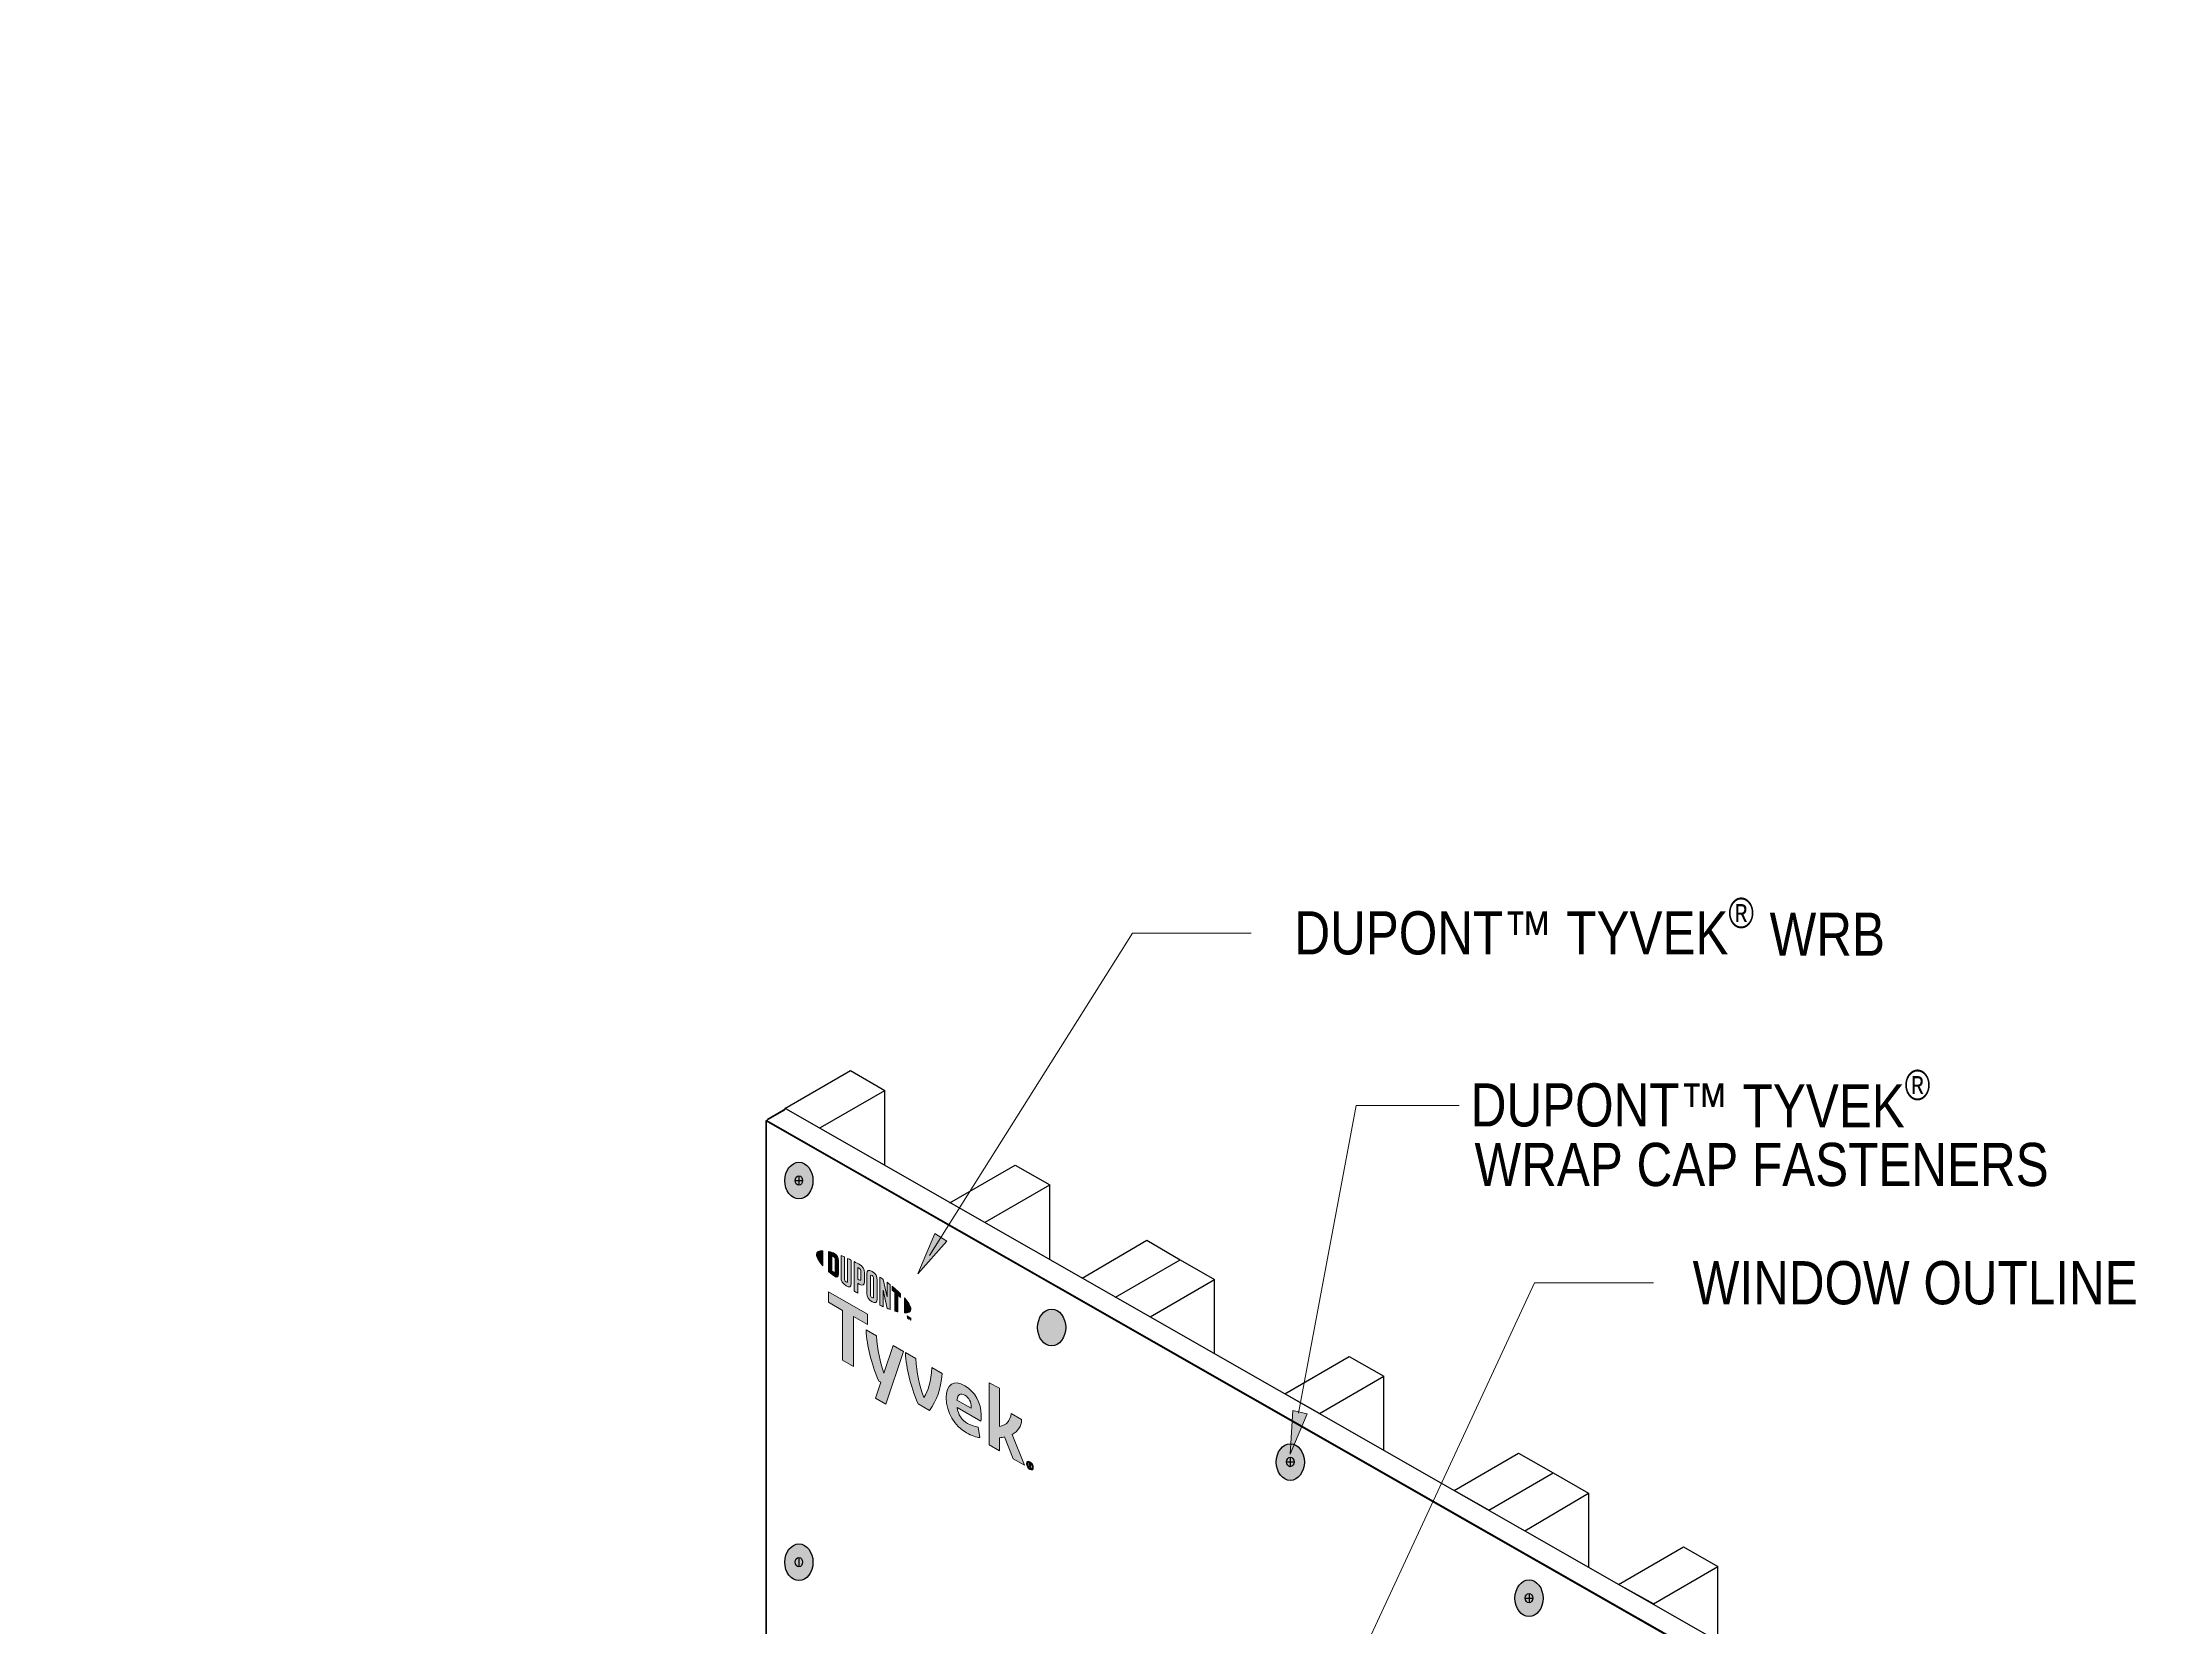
# Model space of a CAD drawing. Extents: x -1140 to 5605, y -816 to 2382.
# Drawn here: x 3541 to 4096, y 325 to 738 of the extents above; entities that cross this region are included whole.
import ezdxf

# ---------------------------------------------------------------- set-up
doc = ezdxf.new("R2010")
doc.units = 0
doc.header["$MEASUREMENT"] = 0
for name, color, linetype, lineweight in [('.ATI-TEXT', 7, 'Continuous', 0), ('G-ANNO-TTLB', 7, 'Continuous', 0), ('TYVEK', 7, 'Continuous', 0), ('wall scratch', 7, 'Continuous', 0), ('X-REF - TRACED', 7, 'Continuous', 0)]:
    doc.layers.add(name, color=color, linetype=linetype, lineweight=lineweight)

# ---------------------------------------------------------------- blocks, each defined once
blk = doc.blocks.new('Block_38')
at = {"layer": 'wall scratch', "color": 18, "lineweight": 25, "true_color": 0x000000}
for points in [[(3730.4, 457.46)], [(3730.4, 35.1)]]:
    blk.add_lwpolyline(points, dxfattribs=at)
blk = doc.blocks.new('Block_218')
at = {"layer": 'TYVEK', "true_color": 0x003b71, "transparency": 33554687}
h = blk.add_hatch(color=156, dxfattribs=at)
h.dxf.hatch_style = 2
edge = h.paths.add_edge_path()
edge.add_ellipse((3928.86, 332.74), major_axis=(0, 4.78), ratio=0.766948, start_angle=0, end_angle=360)
at = {"layer": 'TYVEK', "color": 18, "lineweight": 25, "true_color": 0x000000}
for p, q in [((3927.88, 332.77), (3929.83, 332.77)), ((3928.86, 334), (3928.86, 331.53))]:
    blk.add_line(p, q, dxfattribs=at)
for centre, major_axis, ratio in [((3928.86, 332.74), (0, 4.78), 0.766948), ((3928.86, 332.77), (0, 1.23), 0.788846)]:
    blk.add_ellipse(centre, major_axis=major_axis, ratio=ratio, dxfattribs=at)
blk = doc.blocks.new('Block_219')
at = {"layer": 'TYVEK', "true_color": 0x003b71, "transparency": 33554687}
h = blk.add_hatch(color=156, dxfattribs=at)
h.dxf.hatch_style = 2
edge = h.paths.add_edge_path()
edge.add_ellipse((3866.66, 368.23), major_axis=(0, 4.78), ratio=0.766948, start_angle=0, end_angle=360)
at = {"layer": 'TYVEK', "color": 18, "lineweight": 25, "true_color": 0x000000}
for p, q in [((3865.68, 368.25), (3867.63, 368.25)), ((3866.66, 369.49), (3866.66, 367.02))]:
    blk.add_line(p, q, dxfattribs=at)
blk.add_lwpolyline([(3866.14, 372.59)], dxfattribs=at)
for centre, major_axis, ratio in [((3866.66, 368.23), (0, 4.78), 0.766948), ((3866.66, 368.25), (0, 1.23), 0.788846)]:
    blk.add_ellipse(centre, major_axis=major_axis, ratio=ratio, dxfattribs=at)
blk = doc.blocks.new('Block_220')
at = {"layer": 'TYVEK', "true_color": 0x003b71, "transparency": 33554687}
h = blk.add_hatch(color=156, dxfattribs=at)
h.dxf.hatch_style = 2
edge = h.paths.add_edge_path()
edge.add_ellipse((3738.59, 441.57), major_axis=(0, 4.78), ratio=0.766948, start_angle=0, end_angle=360)
at = {"layer": 'TYVEK', "color": 18, "lineweight": 25, "true_color": 0x000000}
for p, q in [((3737.62, 441.6), (3739.56, 441.6)), ((3738.59, 442.83), (3738.59, 440.36))]:
    blk.add_line(p, q, dxfattribs=at)
for centre, major_axis, ratio in [((3738.59, 441.57), (0, 4.78), 0.766948), ((3738.59, 441.6), (0, 1.23), 0.788846)]:
    blk.add_ellipse(centre, major_axis=major_axis, ratio=ratio, dxfattribs=at)
blk = doc.blocks.new('Block_223')
at = {"layer": 'TYVEK', "true_color": 0x003b71, "transparency": 33554687}
h = blk.add_hatch(color=156, dxfattribs=at)
h.dxf.hatch_style = 2
edge = h.paths.add_edge_path()
edge.add_ellipse((3738.59, 342.11), major_axis=(0, 4.78), ratio=0.766948, start_angle=0, end_angle=360)
at = {"layer": 'TYVEK', "color": 18, "lineweight": 25, "true_color": 0x000000}
blk.add_line((3738.59, 343.38), (3738.59, 340.91), dxfattribs=at)
for centre, major_axis, ratio in [((3738.59, 342.11), (0, 4.78), 0.766948), ((3738.59, 342.14), (0, 1.23), 0.788846)]:
    blk.add_ellipse(centre, major_axis=major_axis, ratio=ratio, dxfattribs=at)
blk = doc.blocks.new('Block_472')
at = {"layer": '.ATI-TEXT', "char_height": 0.2, "attachment_point": 7}
for s, insert in [('\\C18;\\c0;\\FArial Narrow|b0|i0|c1;\\H11.249999;\\W1.000000;DUPONT™', (3913.68, 455.52)), ('\\C18;\\c0;\\FArial Narrow|b0|i0|c1;\\H11.249999;\\W1.000000; TYVEK', (3980.96, 455.42)), ('\\C18;\\c0;\\FArial Narrow|b0|i0|c1;\\H7.874999;\\W1.000000;®', (4026.78, 462.46)), ('\\C18;\\c0;\\FArial Narrow|b0|i0|c1;\\H11.250226;\\W1.000000; ', (4033.9, 455.42)), ('\\C18;\\c0;\\FArial Narrow|b0|i0|c1;\\H11.250226;\\W1.000000;WRAP CAP FASTENERS', (3914.66, 440))]:
    blk.add_mtext(s, dxfattribs=dict(at, insert=insert))
blk = doc.blocks.new('Block_471')
at = {"layer": '.ATI-TEXT', "true_color": 0x000000, "transparency": 33554687}
h = blk.add_hatch(color=18, dxfattribs=at)
h.dxf.hatch_style = 2
h.paths.add_polyline_path([(3871.01, 380.83), (3866.63, 370.29), (3867.35, 381.68)])
at = {"layer": '.ATI-TEXT', "color": 18, "lineweight": 0, "true_color": 0x000000}
for p, q in [((3868.82, 380.93), (3883.79, 461.15)), ((3883.79, 461.15), (3910.62, 461.15))]:
    blk.add_line(p, q, dxfattribs=at)
at = {"layer": '.ATI-TEXT'}
blk.add_lwpolyline([(3871.01, 380.83), (3866.63, 370.29), (3867.35, 381.68), (3867.35, 381.68)], close=True, dxfattribs=at)
blk.add_blockref('Block_472', (0, 0), dxfattribs=at)
blk = doc.blocks.new('Block_474')
at = {"layer": '.ATI-TEXT', "char_height": 0.2, "attachment_point": 7}
for s, insert in [('\\C18;\\c0;\\FArial Narrow|b0|i0|c1;\\H11.249999;\\W1.000000;DUPONT™ TYVEK', (3867.73, 500.36)), ('\\C18;\\c0;\\FArial Narrow|b0|i0|c1;\\H7.874999;\\W1.000000;®', (3980.83, 507.29)), ('\\C18;\\c0;\\FArial Narrow|b0|i0|c1;\\H11.250226;\\W1.000000;WRB', (3991.56, 500.17))]:
    blk.add_mtext(s, dxfattribs=dict(at, insert=insert))
blk = doc.blocks.new('Block_473')
at = {"layer": '.ATI-TEXT', "true_color": 0x000000, "transparency": 33554687}
h = blk.add_hatch(color=18, dxfattribs=at)
h.dxf.hatch_style = 2
h.paths.add_polyline_path([(3777.16, 425.77), (3769.57, 417.25), (3773.99, 427.77)])
at = {"layer": '.ATI-TEXT', "color": 18, "lineweight": 0, "true_color": 0x000000}
for p, q in [((3772.59, 422.06), (3825.51, 506.08)), ((3825.51, 506.08), (3856.48, 506.08))]:
    blk.add_line(p, q, dxfattribs=at)
at = {"layer": '.ATI-TEXT'}
blk.add_lwpolyline([(3777.16, 425.77), (3769.57, 417.25), (3773.99, 427.77), (3773.99, 427.77)], close=True, dxfattribs=at)
blk.add_blockref('Block_474', (0, 0), dxfattribs=at)
blk = doc.blocks.new('Block_475')
at = {"layer": '.ATI-TEXT', "true_color": 0x000000, "transparency": 33554687}
h = blk.add_hatch(color=18, dxfattribs=at)
h.dxf.hatch_style = 2
h.paths.add_polyline_path([(3869.48, 279.56), (3862.81, 270.31), (3866.12, 281.22)])
at = {"layer": '.ATI-TEXT', "color": 18, "lineweight": 0, "true_color": 0x000000}
for p, q in [((3867.6, 279.94), (3930.29, 414.9)), ((3930.29, 414.9), (3961.26, 414.9))]:
    blk.add_line(p, q, dxfattribs=at)
at = {"layer": '.ATI-TEXT'}
blk.add_lwpolyline([(3869.48, 279.56), (3862.81, 270.31), (3866.12, 281.22), (3866.12, 281.22)], close=True, dxfattribs=at)
at = {"layer": '.ATI-TEXT', "insert": (3971.52, 409.18), "char_height": 0.2, "attachment_point": 7}
blk.add_mtext('\\C18;\\c0;\\FArial Narrow|b0|i0|c1;\\H11.249999;\\W1.000000;WINDOW OUTLINE', dxfattribs=at)
blk = doc.blocks.new('Block_540')
at = {"layer": 'X-REF - TRACED', "true_color": 0x848484, "transparency": 33554687}
h = blk.add_hatch(color=252, dxfattribs=at)
h.dxf.hatch_style = 2
edge = h.paths.add_edge_path()
edge.add_spline(control_points=[(3743.17, 422.32), (3743.17, 421.59), (3743.78, 420.56), (3744.85, 419.37), (3744.85, 419.37), (3744.85, 423.31), (3744.85, 423.31), (3743.78, 423.35), (3743.17, 423.03), (3743.17, 422.32)], knot_values=[0, 0, 0, 0, 1, 1, 1, 2, 2, 2, 3, 3, 3, 3], degree=3, periodic=0)
h = blk.add_hatch(color=252, dxfattribs=at)
h.dxf.hatch_style = 2
edge = h.paths.add_edge_path()
edge.add_spline(control_points=[(3748.06, 417.89), (3748.06, 417.58), (3747.9, 417.57), (3747.71, 417.68), (3747.56, 417.77), (3747.33, 417.96), (3747.15, 418.13), (3747.15, 418.13), (3747.15, 421.9), (3747.15, 421.9), (3747.33, 421.84), (3747.56, 421.78), (3747.71, 421.69), (3747.9, 421.58), (3748.06, 421.39), (3748.06, 421.09), (3748.06, 421.09), (3748.06, 417.89), (3748.06, 417.89)], knot_values=[0, 0, 0, 0, 1, 1, 1, 2, 2, 2, 3, 3, 3, 4, 4, 4, 5, 5, 5, 6, 6, 6, 6], degree=3, periodic=0)
edge = h.paths.add_edge_path()
edge.add_spline(control_points=[(3747.83, 422.6), (3747.54, 422.78), (3747.11, 422.92), (3746.33, 423.1), (3746.33, 423.1), (3746.33, 417.87), (3746.33, 417.87), (3747.01, 417.24), (3747.54, 416.8), (3747.83, 416.63), (3748.52, 416.23), (3748.91, 416.49), (3748.91, 417.26), (3748.91, 417.26), (3748.91, 420.73), (3748.91, 420.73), (3748.91, 421.5), (3748.52, 422.21), (3747.83, 422.6)], knot_values=[0, 0, 0, 0, 1, 1, 1, 2, 2, 2, 3, 3, 3, 4, 4, 4, 5, 5, 5, 6, 6, 6, 6], degree=3, periodic=0)
h = blk.add_hatch(color=252, dxfattribs=at)
h.dxf.hatch_style = 2
edge = h.paths.add_edge_path()
edge.add_spline(control_points=[(3751.3, 415.4), (3751.3, 415.1), (3751.21, 414.96), (3750.88, 415.2), (3750.56, 415.43), (3750.47, 415.63), (3750.47, 415.99), (3750.47, 415.99), (3750.47, 421.68), (3750.47, 421.68), (3750.25, 421.78), (3749.78, 421.98), (3749.57, 422.06), (3749.57, 422.06), (3749.57, 416.31), (3749.57, 416.31), (3749.57, 415.39), (3749.96, 414.81), (3750.88, 414.16), (3751.72, 413.56), (3752.24, 413.75), (3752.24, 414.77), (3752.24, 414.77), (3752.24, 420.85), (3752.24, 420.85), (3752.06, 420.94), (3751.49, 421.21), (3751.3, 421.3), (3751.3, 421.3), (3751.3, 415.4), (3751.3, 415.4)], knot_values=[0, 0, 0, 0, 1, 1, 1, 2, 2, 2, 3, 3, 3, 4, 4, 4, 5, 5, 5, 6, 6, 6, 7, 7, 7, 8, 8, 8, 9, 9, 9, 10, 10, 10, 10], degree=3, periodic=0)
h = blk.add_hatch(color=252, dxfattribs=at)
h.dxf.hatch_style = 2
edge = h.paths.add_edge_path()
edge.add_spline(control_points=[(3754.72, 415.93), (3754.72, 415.6), (3754.62, 415.49), (3754.24, 415.71), (3754.24, 415.71), (3753.91, 415.89), (3753.91, 415.89), (3753.91, 415.89), (3753.91, 418.91), (3753.91, 418.91), (3754.05, 418.84), (3754.13, 418.8), (3754.22, 418.75), (3754.63, 418.51), (3754.72, 418.28), (3754.72, 417.94), (3754.72, 417.94), (3754.72, 415.93), (3754.72, 415.93)], knot_values=[0, 0, 0, 0, 1, 1, 1, 2, 2, 2, 3, 3, 3, 4, 4, 4, 5, 5, 5, 6, 6, 6, 6], degree=3, periodic=0)
edge = h.paths.add_edge_path()
edge.add_spline(control_points=[(3754.28, 419.78), (3754.11, 419.88), (3753.52, 420.2), (3752.97, 420.48), (3752.97, 420.48), (3752.97, 412.82), (3752.97, 412.82), (3753.16, 412.7), (3753.64, 412.39), (3753.91, 412.23), (3753.91, 412.23), (3753.91, 414.83), (3753.91, 414.83), (3753.91, 414.83), (3754.28, 414.62), (3754.28, 414.62), (3755.26, 414.06), (3755.67, 414.33), (3755.67, 415.3), (3755.67, 415.3), (3755.67, 417.55), (3755.67, 417.55), (3755.67, 418.5), (3755.21, 419.24), (3754.28, 419.78)], knot_values=[0, 0, 0, 0, 1, 1, 1, 2, 2, 2, 3, 3, 3, 4, 4, 4, 5, 5, 5, 6, 6, 6, 7, 7, 7, 8, 8, 8, 8], degree=3, periodic=0)
h = blk.add_hatch(color=252, dxfattribs=at)
h.dxf.hatch_style = 2
edge = h.paths.add_edge_path()
edge.add_spline(control_points=[(3758.07, 411.32), (3758.07, 411.02), (3757.98, 410.91), (3757.65, 411.09), (3757.31, 411.28), (3757.21, 411.5), (3757.21, 411.81), (3757.21, 411.81), (3757.21, 416.58), (3757.21, 416.58), (3757.21, 416.9), (3757.31, 417.02), (3757.65, 416.81), (3757.98, 416.6), (3758.07, 416.39), (3758.07, 416.09), (3758.07, 416.09), (3758.07, 411.32), (3758.07, 411.32)], knot_values=[0, 0, 0, 0, 1, 1, 1, 2, 2, 2, 3, 3, 3, 4, 4, 4, 5, 5, 5, 6, 6, 6, 6], degree=3, periodic=0)
edge = h.paths.add_edge_path()
edge.add_spline(control_points=[(3757.65, 417.88), (3756.78, 418.43), (3756.26, 418.29), (3756.26, 417.28), (3756.26, 417.28), (3756.26, 412.27), (3756.26, 412.27), (3756.26, 411.21), (3756.73, 410.5), (3757.65, 410.01), (3758.55, 409.54), (3759.02, 409.66), (3759.02, 410.79), (3759.02, 410.79), (3759.02, 415.57), (3759.02, 415.57), (3759.02, 416.65), (3758.59, 417.28), (3757.65, 417.88)], knot_values=[0, 0, 0, 0, 1, 1, 1, 2, 2, 2, 3, 3, 3, 4, 4, 4, 5, 5, 5, 6, 6, 6, 6], degree=3, periodic=0)
h = blk.add_hatch(color=252, dxfattribs=at)
h.dxf.hatch_style = 2
edge = h.paths.add_edge_path()
edge.add_spline(control_points=[(3761.62, 411.32), (3761.62, 411.32), (3760.58, 415.81), (3760.58, 415.81), (3760.3, 416.02), (3759.95, 416.26), (3759.69, 416.44), (3759.69, 416.44), (3759.69, 409.1), (3759.69, 409.1), (3759.88, 409.01), (3760.35, 408.8), (3760.59, 408.69), (3760.59, 408.69), (3760.52, 413.06), (3760.52, 413.06), (3760.52, 413.06), (3761.62, 408.27), (3761.62, 408.27), (3761.85, 408.18), (3762.2, 408.05), (3762.42, 407.97), (3762.42, 407.97), (3762.42, 414.42), (3762.42, 414.42), (3762.19, 414.61), (3761.76, 414.94), (3761.56, 415.09), (3761.56, 415.09), (3761.62, 411.32), (3761.62, 411.32)], knot_values=[0, 0, 0, 0, 1, 1, 1, 2, 2, 2, 3, 3, 3, 4, 4, 4, 5, 5, 5, 6, 6, 6, 7, 7, 7, 8, 8, 8, 9, 9, 9, 10, 10, 10, 10], degree=3, periodic=0)
h = blk.add_hatch(color=252, dxfattribs=at)
h.dxf.hatch_style = 2
edge = h.paths.add_edge_path()
edge.add_spline(control_points=[(3762.88, 413.02), (3763.12, 412.84), (3763.35, 412.66), (3763.57, 412.47), (3763.57, 412.47), (3763.57, 407.59), (3763.57, 407.59), (3763.77, 407.52), (3764.15, 407.42), (3764.41, 407.36), (3764.41, 407.36), (3764.41, 411.76), (3764.41, 411.76), (3764.65, 411.54), (3764.88, 411.34), (3765.09, 411.15), (3765.09, 411.15), (3765.09, 412.09), (3765.09, 412.09), (3764.43, 412.74), (3763.72, 413.36), (3762.88, 414.04), (3762.88, 414.04), (3762.88, 413.02), (3762.88, 413.02)], knot_values=[0, 0, 0, 0, 1, 1, 1, 2, 2, 2, 3, 3, 3, 4, 4, 4, 5, 5, 5, 6, 6, 6, 7, 7, 7, 8, 8, 8, 8], degree=3, periodic=0)
h = blk.add_hatch(color=252, dxfattribs=at)
h.dxf.hatch_style = 2
edge = h.paths.add_edge_path()
edge.add_spline(control_points=[(3767.78, 408.11), (3767.78, 407.39), (3767.17, 407.06), (3766.1, 407.1), (3766.1, 407.1), (3766.1, 411.04), (3766.1, 411.04), (3767.17, 409.85), (3767.78, 408.82), (3767.78, 408.11)], knot_values=[0, 0, 0, 0, 1, 1, 1, 2, 2, 2, 3, 3, 3, 3], degree=3, periodic=0)
h = blk.add_hatch(color=252, dxfattribs=at)
h.dxf.hatch_style = 2
edge = h.paths.add_edge_path()
edge.add_spline(control_points=[(3767.28, 406.02), (3767.28, 406.02), (3767.38, 405.97), (3767.38, 405.97), (3767.38, 405.97), (3767.53, 405.61), (3767.53, 405.61), (3767.53, 405.61), (3767.68, 405.79), (3767.68, 405.79), (3767.68, 405.79), (3767.78, 405.74), (3767.78, 405.74), (3767.78, 405.74), (3767.78, 405.17), (3767.78, 405.17), (3767.78, 405.17), (3767.69, 405.22), (3767.69, 405.22), (3767.69, 405.22), (3767.69, 405.63), (3767.69, 405.63), (3767.69, 405.63), (3767.54, 405.44), (3767.54, 405.44), (3767.54, 405.44), (3767.53, 405.45), (3767.53, 405.45), (3767.53, 405.45), (3767.37, 405.81), (3767.37, 405.81), (3767.37, 405.81), (3767.37, 405.4), (3767.37, 405.4), (3767.37, 405.4), (3767.28, 405.46), (3767.28, 405.46), (3767.28, 405.46), (3767.28, 406.02), (3767.28, 406.02)], knot_values=[0, 0, 0, 0, 1, 1, 1, 2, 2, 2, 3, 3, 3, 4, 4, 4, 5, 5, 5, 6, 6, 6, 7, 7, 7, 8, 8, 8, 9, 9, 9, 10, 10, 10, 11, 11, 11, 12, 12, 12, 13, 13, 13, 13], degree=3, periodic=0)
edge = h.paths.add_edge_path()
edge.add_spline(control_points=[(3766.93, 406.13), (3766.93, 406.13), (3766.77, 406.22), (3766.77, 406.22), (3766.77, 406.22), (3766.77, 406.32), (3766.77, 406.32), (3766.77, 406.32), (3767.17, 406.09), (3767.17, 406.09), (3767.17, 406.09), (3767.17, 405.99), (3767.17, 405.99), (3767.17, 405.99), (3767.02, 406.07), (3767.02, 406.07), (3767.02, 406.07), (3767.02, 405.61), (3767.02, 405.61), (3767.02, 405.61), (3766.93, 405.66), (3766.93, 405.66), (3766.93, 405.66), (3766.93, 406.13), (3766.93, 406.13)], knot_values=[0, 0, 0, 0, 1, 1, 1, 2, 2, 2, 3, 3, 3, 4, 4, 4, 5, 5, 5, 6, 6, 6, 7, 7, 7, 8, 8, 8, 8], degree=3, periodic=0)
at = {"layer": 'X-REF - TRACED'}
for points, knots in [([(3743.17, 422.32), (3743.17, 421.59), (3743.78, 420.56), (3744.85, 419.37), (3744.85, 419.37), (3744.85, 423.31), (3744.85, 423.31), (3743.78, 423.35), (3743.17, 423.03), (3743.17, 422.32)], [0, 0, 0, 0, 1, 1, 1, 2, 2, 2, 3, 3, 3, 3]), ([(3747.83, 422.6), (3747.54, 422.78), (3747.11, 422.92), (3746.33, 423.1), (3746.33, 423.1), (3746.33, 417.87), (3746.33, 417.87), (3747.01, 417.24), (3747.54, 416.8), (3747.83, 416.63), (3748.52, 416.23), (3748.91, 416.49), (3748.91, 417.26), (3748.91, 417.26), (3748.91, 420.73), (3748.91, 420.73), (3748.91, 421.5), (3748.52, 422.21), (3747.83, 422.6)], [0, 0, 0, 0, 1, 1, 1, 2, 2, 2, 3, 3, 3, 4, 4, 4, 5, 5, 5, 6, 6, 6, 6]), ([(3748.06, 417.89), (3748.06, 417.58), (3747.9, 417.57), (3747.71, 417.68), (3747.56, 417.77), (3747.33, 417.96), (3747.15, 418.13), (3747.15, 418.13), (3747.15, 421.9), (3747.15, 421.9), (3747.33, 421.84), (3747.56, 421.78), (3747.71, 421.69), (3747.9, 421.58), (3748.06, 421.39), (3748.06, 421.09), (3748.06, 421.09), (3748.06, 417.89), (3748.06, 417.89)], [0, 0, 0, 0, 1, 1, 1, 2, 2, 2, 3, 3, 3, 4, 4, 4, 5, 5, 5, 6, 6, 6, 6]), ([(3751.3, 415.4), (3751.3, 415.1), (3751.21, 414.96), (3750.88, 415.2), (3750.56, 415.43), (3750.47, 415.63), (3750.47, 415.99), (3750.47, 415.99), (3750.47, 421.68), (3750.47, 421.68), (3750.25, 421.78), (3749.78, 421.98), (3749.57, 422.06), (3749.57, 422.06), (3749.57, 416.31), (3749.57, 416.31), (3749.57, 415.39), (3749.96, 414.81), (3750.88, 414.16), (3751.72, 413.56), (3752.24, 413.75), (3752.24, 414.77), (3752.24, 414.77), (3752.24, 420.85), (3752.24, 420.85), (3752.06, 420.94), (3751.49, 421.21), (3751.3, 421.3), (3751.3, 421.3), (3751.3, 415.4), (3751.3, 415.4)], [0, 0, 0, 0, 1, 1, 1, 2, 2, 2, 3, 3, 3, 4, 4, 4, 5, 5, 5, 6, 6, 6, 7, 7, 7, 8, 8, 8, 9, 9, 9, 10, 10, 10, 10]), ([(3754.28, 419.78), (3754.11, 419.88), (3753.52, 420.2), (3752.97, 420.48), (3752.97, 420.48), (3752.97, 412.82), (3752.97, 412.82), (3753.16, 412.7), (3753.64, 412.39), (3753.91, 412.23), (3753.91, 412.23), (3753.91, 414.83), (3753.91, 414.83), (3753.91, 414.83), (3754.28, 414.62), (3754.28, 414.62), (3755.26, 414.06), (3755.67, 414.33), (3755.67, 415.3), (3755.67, 415.3), (3755.67, 417.55), (3755.67, 417.55), (3755.67, 418.5), (3755.21, 419.24), (3754.28, 419.78)], [0, 0, 0, 0, 1, 1, 1, 2, 2, 2, 3, 3, 3, 4, 4, 4, 5, 5, 5, 6, 6, 6, 7, 7, 7, 8, 8, 8, 8]), ([(3754.72, 415.93), (3754.72, 415.6), (3754.62, 415.49), (3754.24, 415.71), (3754.24, 415.71), (3753.91, 415.89), (3753.91, 415.89), (3753.91, 415.89), (3753.91, 418.91), (3753.91, 418.91), (3754.05, 418.84), (3754.13, 418.8), (3754.22, 418.75), (3754.63, 418.51), (3754.72, 418.28), (3754.72, 417.94), (3754.72, 417.94), (3754.72, 415.93), (3754.72, 415.93)], [0, 0, 0, 0, 1, 1, 1, 2, 2, 2, 3, 3, 3, 4, 4, 4, 5, 5, 5, 6, 6, 6, 6]), ([(3757.65, 417.88), (3756.78, 418.43), (3756.26, 418.29), (3756.26, 417.28), (3756.26, 417.28), (3756.26, 412.27), (3756.26, 412.27), (3756.26, 411.21), (3756.73, 410.5), (3757.65, 410.01), (3758.55, 409.54), (3759.02, 409.66), (3759.02, 410.79), (3759.02, 410.79), (3759.02, 415.57), (3759.02, 415.57), (3759.02, 416.65), (3758.59, 417.28), (3757.65, 417.88)], [0, 0, 0, 0, 1, 1, 1, 2, 2, 2, 3, 3, 3, 4, 4, 4, 5, 5, 5, 6, 6, 6, 6]), ([(3758.07, 411.32), (3758.07, 411.02), (3757.98, 410.91), (3757.65, 411.09), (3757.31, 411.28), (3757.21, 411.5), (3757.21, 411.81), (3757.21, 411.81), (3757.21, 416.58), (3757.21, 416.58), (3757.21, 416.9), (3757.31, 417.02), (3757.65, 416.81), (3757.98, 416.6), (3758.07, 416.39), (3758.07, 416.09), (3758.07, 416.09), (3758.07, 411.32), (3758.07, 411.32)], [0, 0, 0, 0, 1, 1, 1, 2, 2, 2, 3, 3, 3, 4, 4, 4, 5, 5, 5, 6, 6, 6, 6]), ([(3761.62, 411.32), (3761.62, 411.32), (3760.58, 415.81), (3760.58, 415.81), (3760.3, 416.02), (3759.95, 416.26), (3759.69, 416.44), (3759.69, 416.44), (3759.69, 409.1), (3759.69, 409.1), (3759.88, 409.01), (3760.35, 408.8), (3760.59, 408.69), (3760.59, 408.69), (3760.52, 413.06), (3760.52, 413.06), (3760.52, 413.06), (3761.62, 408.27), (3761.62, 408.27), (3761.85, 408.18), (3762.2, 408.05), (3762.42, 407.97), (3762.42, 407.97), (3762.42, 414.42), (3762.42, 414.42), (3762.19, 414.61), (3761.76, 414.94), (3761.56, 415.09), (3761.56, 415.09), (3761.62, 411.32), (3761.62, 411.32)], [0, 0, 0, 0, 1, 1, 1, 2, 2, 2, 3, 3, 3, 4, 4, 4, 5, 5, 5, 6, 6, 6, 7, 7, 7, 8, 8, 8, 9, 9, 9, 10, 10, 10, 10]), ([(3762.88, 413.02), (3763.12, 412.84), (3763.35, 412.66), (3763.57, 412.47), (3763.57, 412.47), (3763.57, 407.59), (3763.57, 407.59), (3763.77, 407.52), (3764.15, 407.42), (3764.41, 407.36), (3764.41, 407.36), (3764.41, 411.76), (3764.41, 411.76), (3764.65, 411.54), (3764.88, 411.34), (3765.09, 411.15), (3765.09, 411.15), (3765.09, 412.09), (3765.09, 412.09), (3764.43, 412.74), (3763.72, 413.36), (3762.88, 414.04), (3762.88, 414.04), (3762.88, 413.02), (3762.88, 413.02)], [0, 0, 0, 0, 1, 1, 1, 2, 2, 2, 3, 3, 3, 4, 4, 4, 5, 5, 5, 6, 6, 6, 7, 7, 7, 8, 8, 8, 8]), ([(3767.78, 408.11), (3767.78, 407.39), (3767.17, 407.06), (3766.1, 407.1), (3766.1, 407.1), (3766.1, 411.04), (3766.1, 411.04), (3767.17, 409.85), (3767.78, 408.82), (3767.78, 408.11)], [0, 0, 0, 0, 1, 1, 1, 2, 2, 2, 3, 3, 3, 3]), ([(3766.93, 406.13), (3766.93, 406.13), (3766.77, 406.22), (3766.77, 406.22), (3766.77, 406.22), (3766.77, 406.32), (3766.77, 406.32), (3766.77, 406.32), (3767.17, 406.09), (3767.17, 406.09), (3767.17, 406.09), (3767.17, 405.99), (3767.17, 405.99), (3767.17, 405.99), (3767.02, 406.07), (3767.02, 406.07), (3767.02, 406.07), (3767.02, 405.61), (3767.02, 405.61), (3767.02, 405.61), (3766.93, 405.66), (3766.93, 405.66), (3766.93, 405.66), (3766.93, 406.13), (3766.93, 406.13)], [0, 0, 0, 0, 1, 1, 1, 2, 2, 2, 3, 3, 3, 4, 4, 4, 5, 5, 5, 6, 6, 6, 7, 7, 7, 8, 8, 8, 8]), ([(3767.28, 406.02), (3767.28, 406.02), (3767.38, 405.97), (3767.38, 405.97), (3767.38, 405.97), (3767.53, 405.61), (3767.53, 405.61), (3767.53, 405.61), (3767.68, 405.79), (3767.68, 405.79), (3767.68, 405.79), (3767.78, 405.74), (3767.78, 405.74), (3767.78, 405.74), (3767.78, 405.17), (3767.78, 405.17), (3767.78, 405.17), (3767.69, 405.22), (3767.69, 405.22), (3767.69, 405.22), (3767.69, 405.63), (3767.69, 405.63), (3767.69, 405.63), (3767.54, 405.44), (3767.54, 405.44), (3767.54, 405.44), (3767.53, 405.45), (3767.53, 405.45), (3767.53, 405.45), (3767.37, 405.81), (3767.37, 405.81), (3767.37, 405.81), (3767.37, 405.4), (3767.37, 405.4), (3767.37, 405.4), (3767.28, 405.46), (3767.28, 405.46), (3767.28, 405.46), (3767.28, 406.02), (3767.28, 406.02)], [0, 0, 0, 0, 1, 1, 1, 2, 2, 2, 3, 3, 3, 4, 4, 4, 5, 5, 5, 6, 6, 6, 7, 7, 7, 8, 8, 8, 9, 9, 9, 10, 10, 10, 11, 11, 11, 12, 12, 12, 13, 13, 13, 13])]:
    blk.add_open_spline(points, degree=3, knots=knots, dxfattribs=at)
blk = doc.blocks.new('Block_544')
at = {"layer": 'X-REF - TRACED', "true_color": 0x848484, "transparency": 33554687}
h = blk.add_hatch(color=252, dxfattribs=at)
h.dxf.hatch_style = 2
h.paths.add_polyline_path([(3756.43, 406.78), (3746.33, 412.61), (3746.33, 409.87), (3749.98, 407.76), (3749.98, 394.77), (3752.78, 393.15), (3752.78, 406.14), (3756.43, 404.04)])
h = blk.add_hatch(color=252, dxfattribs=at)
h.dxf.hatch_style = 2
edge = h.paths.add_edge_path()
edge.add_spline(control_points=[(3773.22, 392.84), (3773.04, 389.1), (3772.3, 386.92), (3771.14, 385.04), (3770.02, 388.23), (3769.3, 391.26), (3769.08, 395.23), (3769.08, 395.23), (3766.35, 396.8), (3766.35, 396.8), (3766.65, 392.11), (3767.53, 388.7), (3769.65, 383.41), (3769.65, 383.41), (3772.65, 381.68), (3772.65, 381.68), (3774.69, 384.57), (3775.53, 386.98), (3775.93, 391.28), (3775.93, 391.28), (3773.22, 392.84), (3773.22, 392.84)], knot_values=[0, 0, 0, 0, 1, 1, 1, 2, 2, 2, 3, 3, 3, 4, 4, 4, 5, 5, 5, 6, 6, 6, 7, 7, 7, 7], degree=3, periodic=0)
h = blk.add_hatch(color=252, dxfattribs=at)
h.dxf.hatch_style = 2
edge = h.paths.add_edge_path()
edge.add_spline(control_points=[(3779.79, 384.39), (3779.79, 384.39), (3783.52, 382.24), (3783.52, 382.24), (3783.52, 382.24), (3783.52, 382.51), (3783.52, 382.51), (3783.52, 383.77), (3782.93, 385.03), (3781.85, 385.65), (3780.71, 386.31), (3779.97, 385.82), (3779.79, 384.39)], knot_values=[0, 0, 0, 0, 1, 1, 1, 2, 2, 2, 3, 3, 3, 4, 4, 4, 4], degree=3, periodic=0)
edge = h.paths.add_edge_path()
edge.add_spline(control_points=[(3785.73, 374.62), (3784.87, 374.67), (3783.59, 375.09), (3782.3, 375.84), (3779.14, 377.66), (3776.98, 381.2), (3776.98, 384.93), (3776.98, 388.51), (3778.97, 389.79), (3781.85, 388.13), (3784.42, 386.64), (3786.11, 383.58), (3786.11, 380.56), (3786.11, 379.89), (3786.07, 379.33), (3786.03, 378.9), (3786.03, 378.9), (3779.83, 382.48), (3779.83, 382.48), (3780.08, 380.53), (3781.01, 379.19), (3782.57, 378.29), (3783.54, 377.73), (3784.46, 377.45), (3785.3, 377.36), (3785.3, 377.36), (3785.73, 374.62), (3785.73, 374.62)], knot_values=[0, 0, 0, 0, 1, 1, 1, 2, 2, 2, 3, 3, 3, 4, 4, 4, 5, 5, 5, 6, 6, 6, 7, 7, 7, 8, 8, 8, 9, 9, 9, 9], degree=3, periodic=0)
h = blk.add_hatch(color=252, dxfattribs=at)
h.dxf.hatch_style = 2
edge = h.paths.add_edge_path()
edge.add_spline(control_points=[(3794.13, 375.42), (3794.13, 375.42), (3797.38, 367.4), (3797.38, 367.4), (3797.38, 367.4), (3794.44, 369.1), (3794.44, 369.1), (3794.44, 369.1), (3792.19, 374.78), (3792.19, 374.78), (3791.77, 374.68), (3791.34, 374.6), (3790.87, 374.53), (3790.87, 374.53), (3790.87, 371.16), (3790.87, 371.16), (3790.87, 371.16), (3788.16, 372.72), (3788.16, 372.72), (3788.16, 372.72), (3788.16, 388.84), (3788.16, 388.84), (3788.16, 388.84), (3790.87, 387.44), (3790.87, 387.44), (3790.87, 387.44), (3790.87, 377.52), (3790.87, 377.52), (3792.71, 377.83), (3793.62, 378.88), (3793.93, 380.88), (3793.93, 380.88), (3796.62, 379.33), (3796.62, 379.33), (3796.56, 377.43), (3795.7, 376.2), (3794.13, 375.42)], knot_values=[0, 0, 0, 0, 1, 1, 1, 2, 2, 2, 3, 3, 3, 4, 4, 4, 5, 5, 5, 6, 6, 6, 7, 7, 7, 8, 8, 8, 9, 9, 9, 10, 10, 10, 11, 11, 11, 12, 12, 12, 12], degree=3, periodic=0)
at = {"layer": 'X-REF - TRACED'}
blk.add_lwpolyline([(3756.43, 406.78), (3746.33, 412.61), (3746.33, 409.87), (3749.98, 407.76), (3749.98, 394.77), (3752.78, 393.15), (3752.78, 406.14), (3756.43, 404.04)], close=True, dxfattribs=at)
for points, knots in [([(3773.22, 392.84), (3773.04, 389.1), (3772.3, 386.92), (3771.14, 385.04), (3770.02, 388.23), (3769.3, 391.26), (3769.08, 395.23), (3769.08, 395.23), (3766.35, 396.8), (3766.35, 396.8), (3766.65, 392.11), (3767.53, 388.7), (3769.65, 383.41), (3769.65, 383.41), (3772.65, 381.68), (3772.65, 381.68), (3774.69, 384.57), (3775.53, 386.98), (3775.93, 391.28), (3775.93, 391.28), (3773.22, 392.84), (3773.22, 392.84)], [0, 0, 0, 0, 1, 1, 1, 2, 2, 2, 3, 3, 3, 4, 4, 4, 5, 5, 5, 6, 6, 6, 7, 7, 7, 7]), ([(3785.73, 374.62), (3784.87, 374.67), (3783.59, 375.09), (3782.3, 375.84), (3779.14, 377.66), (3776.98, 381.2), (3776.98, 384.93), (3776.98, 388.51), (3778.97, 389.79), (3781.85, 388.13), (3784.42, 386.64), (3786.11, 383.58), (3786.11, 380.56), (3786.11, 379.89), (3786.07, 379.33), (3786.03, 378.9), (3786.03, 378.9), (3779.83, 382.48), (3779.83, 382.48), (3780.08, 380.53), (3781.01, 379.19), (3782.57, 378.29), (3783.54, 377.73), (3784.46, 377.45), (3785.3, 377.36), (3785.3, 377.36), (3785.73, 374.62), (3785.73, 374.62)], [0, 0, 0, 0, 1, 1, 1, 2, 2, 2, 3, 3, 3, 4, 4, 4, 5, 5, 5, 6, 6, 6, 7, 7, 7, 8, 8, 8, 9, 9, 9, 9]), ([(3794.13, 375.42), (3794.13, 375.42), (3797.38, 367.4), (3797.38, 367.4), (3797.38, 367.4), (3794.44, 369.1), (3794.44, 369.1), (3794.44, 369.1), (3792.19, 374.78), (3792.19, 374.78), (3791.77, 374.68), (3791.34, 374.6), (3790.87, 374.53), (3790.87, 374.53), (3790.87, 371.16), (3790.87, 371.16), (3790.87, 371.16), (3788.16, 372.72), (3788.16, 372.72), (3788.16, 372.72), (3788.16, 388.84), (3788.16, 388.84), (3788.16, 388.84), (3790.87, 387.44), (3790.87, 387.44), (3790.87, 387.44), (3790.87, 377.52), (3790.87, 377.52), (3792.71, 377.83), (3793.62, 378.88), (3793.93, 380.88), (3793.93, 380.88), (3796.62, 379.33), (3796.62, 379.33), (3796.56, 377.43), (3795.7, 376.2), (3794.13, 375.42)], [0, 0, 0, 0, 1, 1, 1, 2, 2, 2, 3, 3, 3, 4, 4, 4, 5, 5, 5, 6, 6, 6, 7, 7, 7, 8, 8, 8, 9, 9, 9, 10, 10, 10, 11, 11, 11, 12, 12, 12, 12]), ([(3779.79, 384.39), (3779.79, 384.39), (3783.52, 382.24), (3783.52, 382.24), (3783.52, 382.24), (3783.52, 382.51), (3783.52, 382.51), (3783.52, 383.77), (3782.93, 385.03), (3781.85, 385.65), (3780.71, 386.31), (3779.97, 385.82), (3779.79, 384.39)], [0, 0, 0, 0, 1, 1, 1, 2, 2, 2, 3, 3, 3, 4, 4, 4, 4])]:
    blk.add_open_spline(points, degree=3, knots=knots, dxfattribs=at)
blk = doc.blocks.new('Block_543')
at = {"layer": 'X-REF - TRACED', "true_color": 0x848484, "transparency": 33554687}
h = blk.add_hatch(color=252, dxfattribs=at)
h.dxf.hatch_style = 2
edge = h.paths.add_edge_path()
edge.add_spline(control_points=[(3763.17, 398.64), (3763.17, 398.64), (3760.74, 391.4), (3760.74, 391.4), (3759.7, 394.43), (3759.03, 397.36), (3758.83, 401.15), (3758.83, 401.15), (3756.1, 402.72), (3756.1, 402.72), (3756.39, 398.03), (3757.28, 394.62), (3759.4, 389.33), (3759.4, 389.33), (3759.94, 389.02), (3759.94, 389.02), (3759.94, 389.02), (3758.55, 384.87), (3758.55, 384.87), (3758.55, 384.87), (3761.26, 383.31), (3761.26, 383.31), (3761.26, 383.31), (3765.87, 397.08), (3765.87, 397.08), (3765.87, 397.08), (3763.17, 398.64), (3763.17, 398.64)], knot_values=[0, 0, 0, 0, 1, 1, 1, 2, 2, 2, 3, 3, 3, 4, 4, 4, 5, 5, 5, 6, 6, 6, 7, 7, 7, 8, 8, 8, 9, 9, 9, 9], degree=3, periodic=0)
at = {"layer": 'X-REF - TRACED'}
blk.add_open_spline([(3763.17, 398.64), (3763.17, 398.64), (3760.74, 391.4), (3760.74, 391.4), (3759.7, 394.43), (3759.03, 397.36), (3758.83, 401.15), (3758.83, 401.15), (3756.1, 402.72), (3756.1, 402.72), (3756.39, 398.03), (3757.28, 394.62), (3759.4, 389.33), (3759.4, 389.33), (3759.94, 389.02), (3759.94, 389.02), (3759.94, 389.02), (3758.55, 384.87), (3758.55, 384.87), (3758.55, 384.87), (3761.26, 383.31), (3761.26, 383.31), (3761.26, 383.31), (3765.87, 397.08), (3765.87, 397.08), (3765.87, 397.08), (3763.17, 398.64), (3763.17, 398.64)], degree=3, knots=[0, 0, 0, 0, 1, 1, 1, 2, 2, 2, 3, 3, 3, 4, 4, 4, 5, 5, 5, 6, 6, 6, 7, 7, 7, 8, 8, 8, 9, 9, 9, 9], dxfattribs=at)
blk.add_blockref('Block_544', (0, 0), dxfattribs=at)
blk = doc.blocks.new('Block_545')
at = {"layer": 'X-REF - TRACED', "true_color": 0x848484, "transparency": 33554687}
h = blk.add_hatch(color=252, dxfattribs=at)
h.dxf.hatch_style = 2
edge = h.paths.add_edge_path()
edge.add_spline(control_points=[(3798.68, 367.71), (3798.68, 367.71), (3798.68, 367.41), (3798.68, 367.41), (3798.68, 367.41), (3798.79, 367.35), (3798.79, 367.35), (3798.9, 367.29), (3798.96, 367.29), (3798.96, 367.4), (3798.96, 367.51), (3798.9, 367.58), (3798.79, 367.64), (3798.79, 367.64), (3798.68, 367.71), (3798.68, 367.71)], knot_values=[0, 0, 0, 0, 1, 1, 1, 2, 2, 2, 3, 3, 3, 4, 4, 4, 5, 5, 5, 5], degree=3, periodic=0)
edge = h.paths.add_edge_path()
edge.add_spline(control_points=[(3798.49, 368.01), (3798.49, 368.01), (3798.79, 367.83), (3798.79, 367.83), (3799.03, 367.69), (3799.15, 367.5), (3799.15, 367.29), (3799.15, 367.15), (3799.09, 367.08), (3798.98, 367.09), (3799.03, 366.93), (3799.11, 366.76), (3799.21, 366.57), (3799.21, 366.57), (3798.98, 366.71), (3798.98, 366.71), (3798.9, 366.87), (3798.83, 367.02), (3798.78, 367.17), (3798.78, 367.17), (3798.68, 367.23), (3798.68, 367.23), (3798.68, 367.23), (3798.68, 366.88), (3798.68, 366.88), (3798.68, 366.88), (3798.49, 366.99), (3798.49, 366.99), (3798.49, 366.99), (3798.49, 368.01), (3798.49, 368.01)], knot_values=[0, 0, 0, 0, 1, 1, 1, 2, 2, 2, 3, 3, 3, 4, 4, 4, 5, 5, 5, 6, 6, 6, 7, 7, 7, 8, 8, 8, 9, 9, 9, 10, 10, 10, 10], degree=3, periodic=0)
edge = h.paths.add_edge_path()
edge.add_spline(control_points=[(3798.8, 368.09), (3798.38, 368.33), (3798.13, 368.19), (3798.13, 367.68), (3798.13, 367.17), (3798.38, 366.75), (3798.8, 366.51), (3799.23, 366.26), (3799.48, 366.4), (3799.48, 366.91), (3799.48, 367.42), (3799.23, 367.84), (3798.8, 368.09)], knot_values=[0, 0, 0, 0, 1, 1, 1, 2, 2, 2, 3, 3, 3, 4, 4, 4, 4], degree=3, periodic=0)
edge = h.paths.add_edge_path()
edge.add_spline(control_points=[(3798.8, 368.29), (3799.33, 367.99), (3799.68, 367.4), (3799.68, 366.79), (3799.68, 366.19), (3799.33, 366.01), (3798.8, 366.31), (3798.27, 366.62), (3797.93, 367.19), (3797.93, 367.8), (3797.93, 368.41), (3798.28, 368.6), (3798.8, 368.29)], knot_values=[0, 0, 0, 0, 1, 1, 1, 2, 2, 2, 3, 3, 3, 4, 4, 4, 4], degree=3, periodic=0)
at = {"layer": 'X-REF - TRACED'}
for points, knots in [([(3798.8, 368.29), (3799.33, 367.99), (3799.68, 367.4), (3799.68, 366.79), (3799.68, 366.19), (3799.33, 366.01), (3798.8, 366.31), (3798.27, 366.62), (3797.93, 367.19), (3797.93, 367.8), (3797.93, 368.41), (3798.28, 368.6), (3798.8, 368.29)], [0, 0, 0, 0, 1, 1, 1, 2, 2, 2, 3, 3, 3, 4, 4, 4, 4]), ([(3798.8, 368.09), (3798.38, 368.33), (3798.13, 368.19), (3798.13, 367.68), (3798.13, 367.17), (3798.38, 366.75), (3798.8, 366.51), (3799.23, 366.26), (3799.48, 366.4), (3799.48, 366.91), (3799.48, 367.42), (3799.23, 367.84), (3798.8, 368.09)], [0, 0, 0, 0, 1, 1, 1, 2, 2, 2, 3, 3, 3, 4, 4, 4, 4]), ([(3798.49, 368.01), (3798.49, 368.01), (3798.79, 367.83), (3798.79, 367.83), (3799.03, 367.69), (3799.15, 367.5), (3799.15, 367.29), (3799.15, 367.15), (3799.09, 367.08), (3798.98, 367.09), (3799.03, 366.93), (3799.11, 366.76), (3799.21, 366.57), (3799.21, 366.57), (3798.98, 366.71), (3798.98, 366.71), (3798.9, 366.87), (3798.83, 367.02), (3798.78, 367.17), (3798.78, 367.17), (3798.68, 367.23), (3798.68, 367.23), (3798.68, 367.23), (3798.68, 366.88), (3798.68, 366.88), (3798.68, 366.88), (3798.49, 366.99), (3798.49, 366.99), (3798.49, 366.99), (3798.49, 368.01), (3798.49, 368.01)], [0, 0, 0, 0, 1, 1, 1, 2, 2, 2, 3, 3, 3, 4, 4, 4, 5, 5, 5, 6, 6, 6, 7, 7, 7, 8, 8, 8, 9, 9, 9, 10, 10, 10, 10]), ([(3798.68, 367.71), (3798.68, 367.71), (3798.68, 367.41), (3798.68, 367.41), (3798.68, 367.41), (3798.79, 367.35), (3798.79, 367.35), (3798.9, 367.29), (3798.96, 367.29), (3798.96, 367.4), (3798.96, 367.51), (3798.9, 367.58), (3798.79, 367.64), (3798.79, 367.64), (3798.68, 367.71), (3798.68, 367.71)], [0, 0, 0, 0, 1, 1, 1, 2, 2, 2, 3, 3, 3, 4, 4, 4, 5, 5, 5, 5])]:
    blk.add_open_spline(points, degree=3, knots=knots, dxfattribs=at)
blk = doc.blocks.new('Block_542')
at = {"layer": 'X-REF - TRACED'}
for name in ['Block_543', 'Block_545']:
    blk.add_blockref(name, (0, 0), dxfattribs=at)
blk = doc.blocks.new('Block_541')
at = {"layer": 'X-REF - TRACED'}
blk.add_blockref('Block_542', (0, 0), dxfattribs=at)
blk = doc.blocks.new('Block_539')
at = {"layer": 'X-REF - TRACED'}
for name in ['Block_540', 'Block_541']:
    blk.add_blockref(name, (0, 0), dxfattribs=at)

msp = doc.modelspace()

# ---------------------------------------------------------------- hatches: boundary and pattern name
at = {"layer": 'G-ANNO-TTLB', "true_color": 0xff00ff, "transparency": 33554687}
h = msp.add_hatch(color=6, dxfattribs=at)
edge = h.paths.add_edge_path()
edge.add_spline(control_points=[(5285.56, -733.23), (5285.56, -733.23), (2356.04, -733.23), (2356.04, -733.23), (2356.04, -733.23), (2356.04, 1723.77), (2356.04, 1723.77), (2356.04, 1723.77), (5285.56, 1723.77), (5285.56, 1723.77), (5285.56, 1723.77), (5285.56, -733.23), (5285.56, -733.23)], knot_values=[0, 0, 0, 0, 1, 1, 1, 2, 2, 2, 3, 3, 3, 4, 4, 4, 4], degree=3, periodic=0)
edge = h.paths.add_edge_path()
edge.add_spline(control_points=[(2365.04, 1714.77), (2365.04, 1714.77), (2365.04, -724.23), (2365.04, -724.23), (2365.04, -724.23), (5276.56, -724.23), (5276.56, -724.23), (5276.56, -724.23), (5276.56, 1714.77), (5276.56, 1714.77), (5276.56, 1714.77), (2365.04, 1714.77), (2365.04, 1714.77)], knot_values=[0, 0, 0, 0, 1, 1, 1, 2, 2, 2, 3, 3, 3, 4, 4, 4, 4], degree=3, periodic=0)
edge.add_line((2365.04, 1714.77), (2365.04, 1714.77))
at = {"layer": 'TYVEK', "true_color": 0x003b71, "transparency": 33554687}
h = msp.add_hatch(color=156, dxfattribs=at)
h.dxf.hatch_style = 2
edge = h.paths.add_edge_path()
edge.add_ellipse((3804.46, 403.3), major_axis=(0, 4.78), ratio=0.766948, start_angle=0, end_angle=360)

# ---------------------------------------------------------------- linework, layer by layer
at = {"layer": 'G-ANNO-TTLB'}
for points in [[(5285.56, -733.23), (5285.56, -733.23), (2356.04, -733.23), (2356.04, -733.23), (2356.04, -733.23), (2356.04, 1723.77), (2356.04, 1723.77), (2356.04, 1723.77), (5285.56, 1723.77), (5285.56, 1723.77), (5285.56, 1723.77), (5285.56, -733.23), (5285.56, -733.23)], [(2365.04, 1714.77), (2365.04, 1714.77), (2365.04, -724.23), (2365.04, -724.23), (2365.04, -724.23), (5276.56, -724.23), (5276.56, -724.23), (5276.56, -724.23), (5276.56, 1714.77), (5276.56, 1714.77), (5276.56, 1714.77), (2365.04, 1714.77), (2365.04, 1714.77)]]:
    msp.add_open_spline(points, degree=3, knots=[0, 0, 0, 0, 1, 1, 1, 2, 2, 2, 3, 3, 3, 4, 4, 4, 4], dxfattribs=at)
at = {"layer": 'TYVEK', "color": 18, "lineweight": 30, "true_color": 0x000000}
msp.add_line((3730.08, 457.37), (3730.08, 35.1), dxfattribs=at)
at = {"layer": 'TYVEK', "color": 18, "lineweight": 25, "true_color": 0x000000}
msp.add_line((3730.08, 457.37), (3998.87, 303.89), dxfattribs=at)
msp.add_ellipse((3804.46, 403.3), major_axis=(0, 4.78), ratio=0.766948, dxfattribs=at)
at = {"layer": 'wall scratch', "color": 33, "lineweight": 25, "true_color": 0xcc9966}
for p, q in [((3734.96, 460.39), (3752.02, 470.26)), ((3752.02, 470.26), (3761.02, 465.1)), ((3735.21, 460.25), (3734.96, 460.39)), ((3744.22, 455.38), (3761.02, 465.1)), ((3761.02, 445.74), (3761.02, 465.1)), ((3777.91, 435.74), (3794.97, 445.61)), ((3794.97, 445.61), (3803.98, 440.45)), ((3787.17, 430.73), (3803.98, 440.45)), ((3803.98, 421.09), (3803.98, 440.45)), ((3812.45, 416.14), (3829.28, 426.09)), ((3829.28, 426.09), (3837.93, 420.97)), ((3821.07, 411.22), (3837.93, 420.97)), ((3830.13, 406.09), (3846.93, 415.81)), ((3837.93, 420.97), (3846.93, 415.81)), ((3846.93, 396.45), (3846.93, 415.81)), ((3874.23, 380.87), (3891.03, 390.59)), ((3891.03, 371.27), (3891.03, 390.59)), ((3918.35, 355.67), (3935.13, 365.38)), ((3935.13, 365.38), (3944.35, 360.1)), ((3927.79, 350.28), (3944.35, 360.1)), ((3944.35, 360.1), (3944.35, 340.83)), ((3961.31, 331.25), (3978.11, 340.97)), ((3978.11, 321.54), (3978.11, 340.97))]:
    msp.add_line(p, q, dxfattribs=at)
at = {"layer": 'wall scratch', "color": 2, "lineweight": 25, "true_color": 0xffff00}
for p, q in [((3735.21, 460.25), (3730.4, 457.46)), ((4004.08, 306.71), (3735.21, 460.25)), ((3734.81, 459.89), (3730, 457.11)), ((3730, 457.11), (3730, 34.74)), ((3998.87, 303.57), (3730, 457.11))]:
    msp.add_line(p, q, dxfattribs=at)
at = {"layer": 'wall scratch', "color": 33, "lineweight": 25, "true_color": 0xcc9966}
for points in [[(3874.23, 380.87), (3865.23, 386.03), (3882.03, 395.76), (3891.03, 390.59)], [(3918.35, 355.67), (3909.33, 360.82), (3926.13, 370.55), (3935.13, 365.38)], [(3961.31, 331.25), (3952.2, 336.34), (3969.11, 346.13), (3978.11, 340.97)]]:
    msp.add_lwpolyline(points, dxfattribs=at)

# ---------------------------------------------------------------- block references
at = {"layer": '.ATI-TEXT'}
for name in ['Block_473', 'Block_471', 'Block_475']:
    msp.add_blockref(name, (0, 0), dxfattribs=at)
at = {"layer": 'TYVEK'}
for name in ['Block_220', 'Block_219', 'Block_223', 'Block_218']:
    msp.add_blockref(name, (0, 0), dxfattribs=at)
at = {"layer": 'wall scratch'}
msp.add_blockref('Block_38', (0, 0), dxfattribs=at)
at = {"layer": 'X-REF - TRACED'}
msp.add_blockref('Block_539', (0, 0), dxfattribs=at)

doc.saveas('drawing.dxf')
